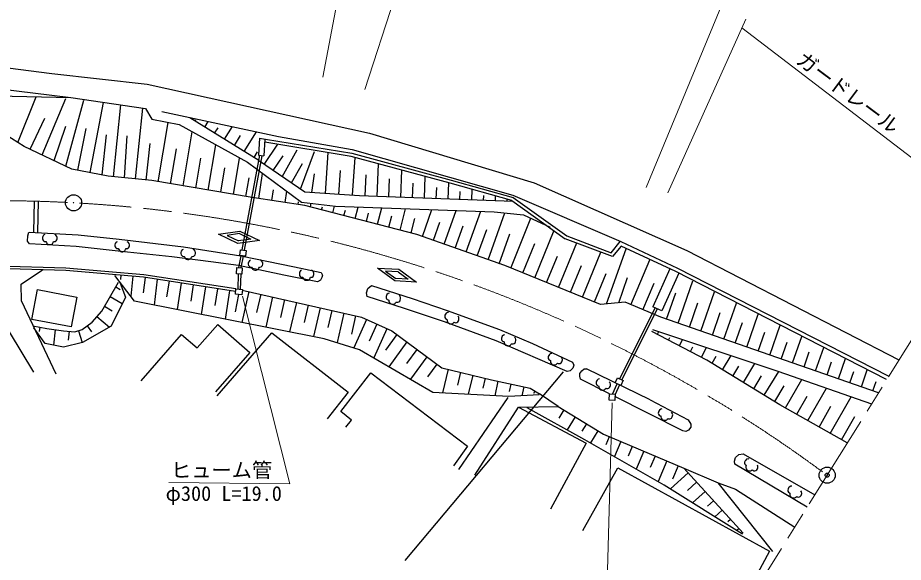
# Model space of a CAD drawing. Units: millimetres, scale not verified. Extents: x 40000 to 680000, y 20000 to 380000.
# Drawn here: x 461762 to 571119, y 243752 to 311054 of the extents above; entities that cross this region are included whole.
import ezdxf
from ezdxf.enums import TextEntityAlignment as Align

# ---------------------------------------------------------------- set-up
doc = ezdxf.new("R2010")
doc.units = ezdxf.units.MM
doc.header["$LTSCALE"] = 1000
doc.header["$PDMODE"] = 32
doc.header["$PDSIZE"] = 500
doc.linetypes.add('CHAIN', pattern=[18.5, 12, -1.5, 3.5, -1.5])
for name, color, linetype, lineweight in [('M-BGD', 7, 'Continuous', 25), ('M-BMK', 2, 'CHAIN', 13), ('M-BMK-SRVR', 3, 'Continuous', 25), ('M-STR-HTXT', 7, 'Continuous', 13), ('M-STR-STRC', 7, 'Continuous', 25)]:
    doc.layers.add(name, color=color, linetype=linetype, lineweight=lineweight)
doc.layers.add('M-OTRS', color=6, linetype='Continuous')
doc.styles.add('ＭＳ ゴシック', font='')
doc.styles.get('ＭＳ ゴシック').set_extended_font_data('MS Gothic')

msp = doc.modelspace()

# ---------------------------------------------------------------- linework, layer by layer
at = {"layer": 'M-BGD'}
for p, q in [((446762, 306668), (465975, 304138)), ((465975, 304138), (477751, 302840)), ((458307, 302426), (468339, 301179)), ((477751, 302840), (505188, 296777)), ((458188, 301441), (468339, 301179)), ((461765, 295646), (464042, 301274)), ((464768, 294096), (467684, 301060)), ((467723, 292692), (469934, 300846)), ((468339, 301179), (477552, 299831)), ((470690, 291910), (472367, 300589)), ((473592, 291409), (474516, 300275)), ((476289, 291128), (477200, 299882)), ((477552, 299831), (478338, 298520)), ((463290, 294798), (465124, 298657)), ((479541, 299459), (493977, 296377)), ((491553, 293390), (483037, 298662)), ((466245, 293394), (467684, 297632)), ((478338, 298520), (481709, 297846)), ((479087, 290786), (480326, 298122)), ((481709, 297846), (490122, 293182)), ((483646, 298285), (483747, 298449)), ((484862, 297532), (485299, 298238)), ((486079, 296779), (486502, 297462)), ((487295, 296026), (488268, 297598)), ((462551, 295149), (459405, 297134)), ((469204, 292197), (470203, 297364)), ((472175, 291623), (472719, 296561)), ((474940, 291269), (475290, 296454)), ((482191, 290262), (483321, 296952)), ((488512, 295273), (489256, 296476)), ((489728, 294520), (491237, 296958)), ((493977, 296377), (503061, 294755)), ((505188, 296777), (525547, 290629)), ((477637, 290988), (478107, 295497)), ((485295, 289738), (486240, 295334)), ((491637, 296149), (491488, 294085)), ((491637, 296149), (492352, 296051)), ((492298, 296043), (492149, 293979)), ((492194, 292928), (493886, 295412)), ((502920, 293920), (492288, 295656)), ((492352, 296051), (503004, 294312)), ((468462, 292341), (462551, 295149)), ((480639, 290524), (481372, 294866)), ((490945, 293767), (491375, 294461)), ((494432, 291403), (496287, 294740)), ((496671, 289879), (498429, 294525)), ((499753, 289330), (500089, 294398)), ((503004, 294312), (515271, 290992)), ((503061, 294755), (522907, 289119)), ((483743, 290000), (484366, 293686)), ((488400, 289214), (489160, 293715)), ((491629, 294050), (489434, 282362)), ((491924, 293994), (489732, 282327)), ((490122, 293182), (496788, 288276)), ((491488, 294085), (492149, 293979)), ((497230, 289497), (491634, 293309)), ((493313, 292166), (494541, 293969)), ((515165, 290606), (502920, 293920)), ((503118, 289107), (503427, 293782)), ((472918, 291479), (468462, 292341)), ((486847, 289476), (487359, 292505)), ((495551, 290641), (496930, 293026)), ((501435, 289219), (501631, 292162)), ((506148, 288967), (506303, 292997)), ((509068, 288855), (509197, 292207)), ((478311, 290918), (472918, 291479)), ((490728, 288820), (478311, 290918)), ((489952, 288951), (490344, 291276)), ((491538, 288699), (492003, 291798)), ((498071, 289442), (498429, 291740)), ((504688, 289023), (504789, 291644)), ((507608, 288911), (507693, 291125)), ((511988, 288742), (512090, 291417)), ((515271, 290992), (522945, 288842)), ((493157, 288455), (493360, 289802)), ((510528, 288799), (510597, 290606)), ((513447, 288686), (513501, 290087)), ((514907, 288630), (514984, 290629)), ((522769, 288476), (515165, 290606)), ((517827, 288518), (517879, 289865)), ((525547, 290629), (544374, 282294)), ((497207, 287847), (490728, 288820)), ((494777, 288212), (494986, 289602)), ((503959, 289051), (497230, 289497)), ((522936, 288321), (503959, 289051)), ((516367, 288574), (516406, 289578)), ((519287, 288462), (519310, 289075)), ((520747, 288406), (520773, 289101)), ((522907, 289119), (536252, 283407)), ((522945, 288842), (529559, 284081)), ((463775, 288372), (463696, 284540)), ((464275, 288362), (464196, 284512)), ((496397, 287968), (496445, 288290)), ((496788, 288276), (500999, 287752)), ((511050, 284273), (497207, 287847)), ((497899, 287668), (498016, 288123)), ((499283, 287311), (499381, 287691)), ((500667, 286953), (500877, 287767)), ((500999, 287752), (520585, 287078)), ((503436, 286238), (503802, 287655)), ((522206, 288349), (522215, 288571)), ((522769, 288476), (529368, 283725)), ((502052, 286596), (502224, 287262)), ((504820, 285881), (505087, 286915)), ((506205, 285524), (506729, 287555)), ((507589, 285166), (507951, 286569)), ((508973, 284809), (509656, 287454)), ((511728, 284032), (512904, 287342)), ((514443, 283067), (515925, 287238)), ((517159, 282103), (518945, 287134)), ((519874, 281139), (521934, 286939)), ((520585, 287078), (524218, 286703)), ((524218, 286703), (527513, 285168)), ((510357, 284452), (510815, 286223)), ((513086, 283550), (513883, 285794)), ((522648, 280116), (525146, 286271)), ((463003, 284084), (463147, 284542)), ((463197, 284568), (469242, 284231)), ((515801, 282585), (516781, 285346)), ((518516, 281621), (519680, 284898)), ((521231, 280657), (522538, 284335)), ((525602, 278918), (527987, 284797)), ((462955, 283458), (463003, 284084)), ((463220, 283121), (462955, 283458)), ((469242, 284231), (474300, 283701)), ((474300, 283701), (482248, 282738)), ((521910, 280416), (511050, 284273)), ((535211, 281532), (529368, 283725)), ((529559, 284081), (535029, 281995)), ((535029, 281995), (536164, 283415)), ((536252, 283407), (543251, 280122)), ((468990, 282760), (463220, 283121)), ((474553, 282158), (468990, 282760)), ((480791, 281507), (474553, 282158)), ((482248, 282738), (489297, 281635)), ((489176, 281649), (489261, 282382)), ((489261, 282382), (489964, 282301)), ((489964, 282301), (489879, 281568)), ((524125, 279517), (525605, 283165)), ((528555, 277719), (530786, 283217)), ((534481, 275687), (536905, 282486)), ((536295, 282834), (535211, 281532)), ((543030, 279673), (536295, 282834)), ((544374, 282294), (570559, 268777)), ((485626, 280881), (480791, 281507)), ((489297, 281635), (489023, 280175)), ((489879, 281568), (489176, 281649)), ((489297, 281635), (495957, 280281)), ((489592, 281580), (489326, 280165)), ((527078, 278318), (528411, 281604)), ((531508, 276521), (533756, 282061)), ((537493, 275575), (539818, 281115)), ((467686, 279803), (454632, 280209)), ((467703, 280103), (454634, 280509)), ((477339, 279290), (467703, 280103)), ((489046, 280424), (485626, 280881)), ((488782, 279394), (488810, 280183)), ((488810, 280183), (489464, 280160)), ((494610, 279243), (489046, 280424)), ((489464, 280160), (489435, 279370)), ((495957, 280281), (499234, 279581)), ((533723, 275622), (521910, 280416)), ((530031, 277120), (531375, 280431)), ((542304, 280014), (540187, 275339)), ((543251, 280122), (569264, 266788)), ((462175, 278126), (464843, 279891)), ((477303, 278992), (467686, 279803)), ((476195, 276010), (473745, 279210)), ((474497, 279229), (474437, 278699)), ((475993, 279103), (475713, 276640)), ((477487, 278964), (477269, 277045)), ((488651, 277237), (477303, 278992)), ((488697, 277533), (477339, 279290)), ((489435, 279370), (488782, 279394)), ((489000, 279386), (488949, 277511)), ((489300, 279375), (489248, 277485)), ((498801, 278424), (494610, 279243)), ((499331, 278930), (499162, 278617)), ((499234, 279581), (499403, 279243)), ((499403, 279243), (499331, 278930)), ((532985, 275922), (534418, 279454)), ((535998, 275819), (537059, 278941)), ((543418, 279475), (541318, 274838)), ((569036, 266343), (543030, 279673)), ((462212, 276058), (462175, 278126)), ((472132, 274799), (474205, 278387)), ((473859, 277789), (474412, 277470)), ((474407, 278236), (475064, 276517)), ((478971, 278734), (478608, 275534)), ((480460, 278504), (480152, 276562)), ((481952, 278266), (481432, 274976)), ((483445, 278029), (483127, 276022)), ((484938, 277793), (484399, 274390)), ((499162, 278617), (498801, 278424)), ((505009, 277608), (505434, 277948)), ((505463, 277948), (510455, 276360)), ((538967, 274957), (540342, 278234)), ((543301, 273293), (545117, 278531)), ((463519, 273768), (464224, 277450)), ((464224, 277450), (469080, 276520)), ((486430, 277557), (486102, 275481)), ((487923, 277321), (487367, 273804)), ((489037, 276850), (488598, 274705)), ((488641, 276885), (488697, 277533)), ((489446, 276815), (488641, 276885)), ((488697, 277533), (489503, 277463)), ((490316, 277212), (489443, 273394)), ((489503, 277463), (489446, 276815)), ((489497, 277400), (504218, 274033)), ((491780, 276878), (491262, 274613)), ((504839, 277041), (505009, 277608)), ((504895, 276587), (504839, 277041)), ((541886, 273784), (543014, 277036)), ((546131, 272311), (547812, 277159)), ((458674, 275587), (463726, 267235)), ((466494, 267013), (462212, 276058)), ((469080, 276520), (468375, 272839)), ((473168, 276593), (474673, 275724)), ((475064, 276517), (473295, 272929)), ((499616, 271384), (476195, 276010)), ((493243, 276543), (492390, 272812)), ((494707, 276209), (494201, 273996)), ((496170, 275874), (495337, 272230)), ((509519, 275112), (504895, 276587)), ((510455, 276360), (514794, 274857)), ((536756, 275884), (533723, 275622)), ((541178, 274029), (536756, 275884)), ((544716, 272802), (545765, 275828)), ((548962, 271330), (550507, 275787)), ((470970, 273434), (472132, 274799)), ((472478, 275397), (473428, 274848)), ((497633, 275539), (497139, 273379)), ((499097, 275205), (498283, 271648)), ((500560, 274870), (500076, 272753)), ((502023, 274535), (501191, 270895)), ((514482, 273467), (509519, 275112)), ((514794, 274857), (521261, 272531)), ((536101, 266432), (540461, 275217)), ((540736, 275096), (536374, 266308)), ((541318, 274838), (540187, 275339)), ((547546, 271820), (548514, 274612)), ((468375, 272839), (463519, 273768)), ((469706, 272524), (470970, 273434)), ((471551, 274117), (473086, 272809)), ((503487, 274201), (502972, 271949)), ((504845, 273751), (503268, 270249)), ((504218, 274033), (507978, 272340)), ((520836, 271141), (514482, 273467)), ((568067, 264704), (541178, 274029)), ((550377, 270839), (551264, 273396)), ((551792, 270348), (553202, 274415)), ((463641, 272979), (465360, 272626)), ((465158, 270806), (463742, 272727)), ((464501, 272802), (464394, 272284)), ((465360, 272626), (467432, 272373)), ((466396, 272499), (466165, 270605)), ((467432, 272373), (468797, 272221)), ((468797, 272221), (469706, 272524)), ((469251, 272373), (469741, 270903)), ((473295, 272929), (469757, 270907)), ((470338, 272979), (470871, 272240)), ((483930, 270242), (486456, 273145)), ((486456, 273145), (490432, 269684)), ((506098, 273187), (505158, 271099)), ((507352, 272623), (505726, 269011)), ((507978, 272340), (514152, 267802)), ((521261, 272531), (525345, 270772)), ((540166, 272522), (555640, 267375)), ((554622, 269367), (555898, 273043)), ((468114, 272297), (467992, 271198)), ((477007, 266180), (482003, 271920)), ((482003, 271920), (483930, 270242)), ((486394, 264315), (493153, 272104)), ((493153, 272104), (502558, 264784)), ((503986, 270026), (499616, 271384)), ((508596, 271887), (507191, 269976)), ((546858, 268737), (540075, 272280)), ((540754, 271926), (540932, 272268)), ((542110, 271217), (542286, 271554)), ((543467, 270509), (543874, 271289)), ((553207, 269857), (554013, 272180)), ((557453, 268385), (558593, 271671)), ((467432, 270351), (465158, 270806)), ((469757, 270907), (467432, 270351)), ((509830, 270979), (507586, 267926)), ((529628, 267340), (520836, 271141)), ((525345, 270772), (530281, 268503)), ((544823, 269800), (545137, 270400)), ((546180, 269092), (546816, 270310)), ((556038, 268876), (556762, 270965)), ((560283, 267403), (561288, 270299)), ((490432, 269684), (486199, 264822)), ((513026, 264751), (503986, 270026)), ((511065, 270071), (509776, 268318)), ((512300, 269163), (510247, 266372)), ((547503, 268344), (548032, 269210)), ((548792, 267556), (549856, 269299)), ((558868, 267894), (559511, 269749)), ((513534, 268256), (512361, 266660)), ((530281, 268503), (530422, 268134)), ((530422, 268134), (530309, 267737)), ((555882, 263226), (546858, 268737)), ((550081, 266769), (550829, 267993)), ((551370, 265982), (552798, 268320)), ((561699, 266913), (562261, 268533)), ((563114, 266422), (563983, 268927)), ((501680, 262388), (505351, 267152)), ((505351, 267152), (517296, 258111)), ((514152, 267802), (520254, 266306)), ((514914, 267615), (514197, 264687)), ((516440, 267241), (516051, 265656)), ((517966, 266867), (517388, 264512)), ((529997, 267397), (529628, 267340)), ((530309, 267737), (529997, 267397)), ((531193, 267105), (531420, 267417)), ((531193, 266765), (531193, 267105)), ((531420, 267417), (531703, 267644)), ((531703, 267644), (532015, 267672)), ((539872, 263815), (532015, 267672)), ((553948, 264407), (555739, 267340)), ((555640, 267375), (567177, 263317)), ((564529, 265931), (565010, 267317)), ((565944, 265440), (566678, 267555)), ((519491, 266493), (519187, 265252)), ((520254, 266306), (525053, 265263)), ((521054, 266132), (520663, 264334)), ((522653, 265784), (522452, 264860)), ((531249, 266367), (531193, 266765)), ((534860, 264554), (531249, 266367)), ((535206, 264541), (535798, 265821)), ((535544, 265937), (535826, 266557)), ((536247, 265617), (535544, 265937)), ((535826, 266557), (536529, 266237)), ((536531, 266242), (536249, 265621)), ((552659, 265194), (553625, 266776)), ((556573, 262833), (558572, 266343)), ((567359, 264949), (567759, 266101)), ((502558, 264784), (499971, 261479)), ((522396, 264239), (513026, 264751)), ((524253, 265436), (524013, 264332)), ((525053, 265263), (526214, 264554)), ((525634, 264908), (525451, 264608)), ((536071, 265697), (535522, 264509)), ((555237, 263620), (556413, 265544)), ((559339, 261258), (561623, 265270)), ((522296, 264115), (516210, 255219)), ((526155, 264455), (522396, 264239)), ((528486, 263014), (526214, 264554)), ((534811, 263793), (534839, 264555)), ((535494, 263768), (534811, 263793)), ((534839, 264555), (535523, 264529)), ((535523, 264529), (535494, 263768)), ((543900, 260014), (535511, 264227)), ((539872, 263815), (544552, 261375)), ((557956, 262045), (559241, 264302)), ((562105, 259683), (564675, 264197)), ((518203, 254526), (523593, 262927)), ((523593, 262927), (528486, 263014)), ((523593, 262927), (531977, 258457)), ((531801, 258904), (524674, 262849)), ((528486, 263014), (534089, 259567)), ((529187, 262583), (528572, 261584)), ((564179, 258502), (555882, 263226)), ((560722, 260471), (562178, 263028)), ((502988, 261298), (501680, 262388)), ((530587, 261721), (529602, 260121)), ((544552, 261375), (544864, 260808)), ((563488, 258896), (565115, 261755)), ((502269, 260434), (502988, 261298)), ((531988, 260860), (531421, 259938)), ((544864, 260468), (544580, 260071)), ((544864, 260808), (544864, 260468)), ((533388, 259998), (532477, 258517)), ((534089, 259567), (544033, 255390)), ((534799, 259268), (534376, 258262)), ((544268, 259929), (543900, 260014)), ((544580, 260071), (544268, 259929)), ((517296, 258111), (515589, 255689)), ((531977, 258457), (527548, 250314)), ((541580, 253302), (531801, 258904)), ((536220, 258672), (535441, 256819)), ((537640, 258075), (537129, 256858)), ((539061, 257478), (538136, 255275)), ((550398, 256715), (550823, 257084)), ((550823, 257084), (551334, 257169)), ((551334, 257169), (560180, 252070)), ((540482, 256882), (539882, 255455)), ((541902, 256285), (540830, 253732)), ((550256, 256261), (550398, 256715)), ((550313, 255893), (550256, 256261)), ((531538, 247690), (535861, 255410)), ((535861, 255410), (554585, 245109)), ((544557, 254815), (542357, 252815)), ((543323, 255688), (542629, 254036)), ((544033, 255390), (551359, 247335)), ((544033, 255390), (548243, 253561)), ((559230, 250548), (550313, 255893)), ((551260, 247235), (541580, 253302)), ((545603, 253664), (544477, 252640)), ((555027, 245073), (548243, 253561)), ((548243, 253561), (550412, 252786)), ((550412, 252786), (557722, 248078)), ((546650, 252513), (545095, 251099)), ((547696, 251362), (546957, 250690)), ((548743, 250212), (547832, 249383)), ((549789, 249061), (549436, 248740)), ((550836, 247910), (550570, 247668)), ((554585, 245109), (550206, 236946))]:
    msp.add_line(p, q, dxfattribs=at)
for points in [[(465103, 284249), (464964, 284177), (464856, 284015), (464824, 283875), (464824, 283736), (464856, 283592), (464928, 283488), (465031, 283416), (465175, 283385), (465243, 283385), (465301, 283277), (465373, 283151), (465513, 283043), (465652, 283011), (465787, 283011), (465900, 283043), (466039, 283115), (466107, 283187), (466143, 283277), (466201, 283385), (466273, 283385), (466413, 283416), (466516, 283488), (466588, 283592), (466624, 283736), (466624, 283875), (466588, 284015), (466480, 284177), (466341, 284249)], [(474041, 283376), (473902, 283304), (473794, 283142), (473762, 283002), (473762, 282863), (473794, 282719), (473866, 282615), (473969, 282543), (474113, 282512), (474181, 282512), (474239, 282404), (474311, 282278), (474451, 282170), (474590, 282138), (474725, 282138), (474838, 282170), (474977, 282242), (475045, 282314), (475081, 282404), (475139, 282512), (475211, 282512), (475351, 282543), (475454, 282615), (475526, 282719), (475562, 282863), (475562, 283002), (475526, 283142), (475418, 283304), (475279, 283376)], [(482190, 282420), (482050, 282348), (481942, 282186), (481911, 282046), (481911, 281907), (481942, 281763), (482014, 281659), (482118, 281587), (482262, 281556), (482329, 281556), (482388, 281448), (482460, 281322), (482599, 281214), (482739, 281182), (482874, 281182), (482986, 281214), (483126, 281286), (483193, 281358), (483229, 281448), (483288, 281556), (483360, 281556), (483499, 281587), (483603, 281659), (483675, 281763), (483711, 281907), (483711, 282046), (483675, 282186), (483567, 282348), (483427, 282420)], [(490504, 281089), (490365, 281017), (490257, 280855), (490225, 280716), (490225, 280576), (490257, 280432), (490329, 280329), (490432, 280257), (490576, 280225), (490644, 280225), (490702, 280117), (490774, 279991), (490914, 279883), (491053, 279852), (491188, 279852), (491301, 279883), (491440, 279955), (491508, 280027), (491544, 280117), (491602, 280225), (491674, 280225), (491814, 280257), (491917, 280329), (491989, 280432), (492025, 280576), (492025, 280716), (491989, 280855), (491881, 281017), (491742, 281089)], [(496818, 279842), (496678, 279770), (496570, 279608), (496539, 279469), (496539, 279329), (496570, 279185), (496642, 279082), (496746, 279010), (496890, 278978), (496957, 278978), (497016, 278870), (497088, 278744), (497227, 278636), (497367, 278605), (497502, 278605), (497614, 278636), (497754, 278708), (497821, 278780), (497857, 278870), (497916, 278978), (497988, 278978), (498127, 279010), (498231, 279082), (498303, 279185), (498339, 279329), (498339, 279469), (498303, 279608), (498195, 279770), (498055, 279842)], [(507654, 277025), (507501, 276989), (507357, 276858), (507292, 276730), (507258, 276595), (507254, 276448), (507299, 276330), (507382, 276235), (507514, 276169), (507579, 276153), (507610, 276034), (507649, 275894), (507758, 275756), (507886, 275691), (508017, 275658), (508134, 275662), (508287, 275698), (508370, 275751), (508426, 275830), (508509, 275920), (508579, 275903), (508722, 275900), (508840, 275944), (508935, 276027), (509005, 276158), (509039, 276294), (509037, 276438), (508972, 276621), (508854, 276725)], [(514977, 274641), (514821, 274629), (514658, 274522), (514575, 274405), (514521, 274277), (514494, 274132), (514521, 274008), (514588, 273902), (514708, 273817), (514771, 273791), (514783, 273669), (514800, 273524), (514887, 273371), (515003, 273288), (515128, 273235), (515243, 273221), (515400, 273233), (515490, 273273), (515558, 273342), (515654, 273419), (515720, 273391), (515861, 273366), (515985, 273392), (516091, 273459), (516180, 273578), (516234, 273707), (516255, 273849), (516219, 274040), (516118, 274161)], [(521893, 271875), (521740, 271839), (521596, 271708), (521532, 271581), (521498, 271445), (521494, 271298), (521538, 271180), (521621, 271085), (521753, 271020), (521819, 271003), (521849, 270884), (521889, 270745), (521998, 270606), (522126, 270542), (522257, 270509), (522373, 270512), (522526, 270548), (522609, 270602), (522666, 270680), (522749, 270771), (522819, 270753), (522962, 270750), (523079, 270795), (523174, 270878), (523244, 271009), (523278, 271144), (523277, 271288), (523212, 271471), (523094, 271575)], [(527727, 269563), (527570, 269548), (527410, 269437), (527329, 269320), (527277, 269190), (527253, 269045), (527281, 268922), (527351, 268817), (527473, 268734), (527535, 268709), (527550, 268587), (527570, 268443), (527659, 268291), (527777, 268210), (527902, 268160), (528018, 268147), (528175, 268162), (528264, 268204), (528331, 268274), (528425, 268353), (528492, 268326), (528633, 268303), (528756, 268332), (528861, 268401), (528948, 268522), (529000, 268651), (529019, 268794), (528978, 268985), (528876, 269103)], [(533612, 266412), (533458, 266384), (533307, 266261), (533236, 266137), (533195, 266004), (533182, 265857), (533221, 265737), (533299, 265637), (533427, 265565), (533491, 265545), (533516, 265425), (533547, 265283), (533649, 265139), (533773, 265068), (533902, 265028), (534019, 265025), (534173, 265053), (534259, 265102), (534320, 265177), (534408, 265263), (534476, 265242), (534619, 265231), (534739, 265269), (534838, 265347), (534915, 265474), (534956, 265608), (534963, 265751), (534907, 265938), (534795, 266048)], [(541321, 262703), (541165, 262682), (541009, 262566), (540932, 262445), (540885, 262314), (540866, 262168), (540899, 262046), (540973, 261943), (541098, 261865), (541161, 261843), (541180, 261721), (541206, 261578), (541301, 261430), (541421, 261353), (541548, 261308), (541665, 261300), (541821, 261321), (541908, 261366), (541973, 261438), (542064, 261520), (542132, 261496), (542274, 261479), (542395, 261512), (542498, 261585), (542580, 261709), (542627, 261840), (542640, 261983), (542593, 262172), (542486, 262287)], [(552107, 256517), (551953, 256543), (551769, 256478), (551660, 256386), (551576, 256274), (551515, 256140), (551511, 256014), (551550, 255894), (551647, 255783), (551701, 255742), (551683, 255621), (551665, 255477), (551711, 255307), (551804, 255198), (551912, 255117), (552021, 255074), (552176, 255048), (552273, 255065), (552356, 255116), (552467, 255167), (552525, 255124), (552655, 255065), (552781, 255061), (552901, 255100), (553016, 255194), (553100, 255306), (553155, 255439), (553166, 255633), (553097, 255775)], [(557369, 253148), (557212, 253146), (557043, 253050), (556953, 252939), (556890, 252814), (556854, 252671), (556872, 252547), (556933, 252436), (557047, 252343), (557108, 252313), (557112, 252190), (557120, 252045), (557196, 251886), (557307, 251796), (557428, 251736), (557542, 251713), (557699, 251715), (557792, 251750), (557864, 251814), (557965, 251884), (558029, 251852), (558168, 251818), (558293, 251836), (558404, 251897), (558500, 252009), (558563, 252134), (558593, 252275), (558569, 252468), (558476, 252595)]]:
    msp.add_lwpolyline(points, dxfattribs=at)
at = {"layer": 'M-BMK'}
msp.add_line((575647, 276866), (541277, 221766), dxfattribs=at)
for start, end in [(87.12073, 120.36708), (53.58938, 86.61981)]:
    msp.add_arc((459283, 116864), 171576, start, end, dxfattribs=at)
at = {"layer": 'M-BMK-SRVR'}
for centre, radius in [((468657, 288180), 1000), ((468651, 288182), 22.5), ((561719, 254517), 1000)]:
    msp.add_circle(centre, radius, dxfattribs=at)
at = {"layer": 'M-OTRS'}
msp.add_point((561719, 254517), dxfattribs=at)
at = {"layer": 'M-STR-HTXT'}
for p, q in [((503824, 326824), (499436, 303704)), ((512164, 325331), (504615, 302170)), ((548576, 312365), (539384, 290086)), ((551660, 310853), (542032, 289409)), ((551196, 309822), (578994, 288466)), ((489515, 276643), (495372, 253452)), ((535178, 263455), (534500, 239067)), ((495372, 253452), (480434, 253598))]:
    msp.add_line(p, q, dxfattribs=at)
at = {"layer": 'M-STR-STRC'}
for p, q in [((486550, 284312), (489195, 284685)), ((489147, 284368), (487607, 284150)), ((489147, 284368), (490552, 283701)), ((489195, 284685), (491608, 283540)), ((488964, 283167), (486550, 284312)), ((487607, 284150), (489012, 283484)), ((491608, 283540), (488964, 283167)), ((490552, 283701), (489012, 283484)), ((508329, 278524), (506176, 280104)), ((506176, 280104), (508843, 279971)), ((508843, 279971), (510997, 278391)), ((508736, 279669), (507182, 279746)), ((507182, 279746), (508437, 278826)), ((508736, 279669), (509990, 278749)), ((510997, 278391), (508329, 278524)), ((509990, 278749), (508437, 278826)), ((529132, 267298), (509559, 243970))]:
    msp.add_line(p, q, dxfattribs=at)

# ---------------------------------------------------------------- texts
at = {"layer": 'M-STR-HTXT', "style": 'ＭＳ ゴシック'}
msp.add_text('ガードレール', height=1833, rotation=323.3, dxfattribs=at).set_placement((557426, 305098), align=Align.BOTTOM_LEFT)
for s, p in [('ヒューム管', (480682, 253680)), ('φ300 L=19.0', (480021, 250788))]:
    msp.add_text(s, height=1833, dxfattribs=at).set_placement(p, align=Align.BOTTOM_LEFT)

doc.saveas('drawing.dxf')
